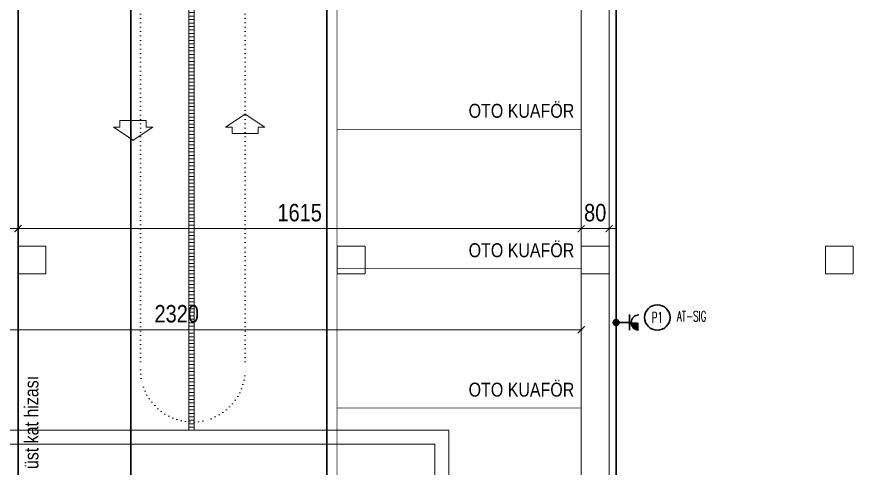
# Model space of a CAD drawing. Header units: metres. Extents: x -13194 to 152406, y -14653 to 29421.
# Drawn here: x 7521 to 9920, y 242 to 1538 of the extents above; entities that cross this region are included whole.
import ezdxf
from ezdxf.enums import TextEntityAlignment as Align

# ---------------------------------------------------------------- set-up
doc = ezdxf.new("R2010")
doc.units = ezdxf.units.M
doc.header["$LTSCALE"] = 100
doc.header["$MEASUREMENT"] = 0
doc.linetypes.add('DOT2', pattern=[0.125, 0, -0.125])
doc.linetypes.add('HIDDEN', pattern=[0.375, 0.25, -0.125])
doc.layers.get('0').update_dxf_attribs({"color": 9, "lineweight": 9})
for name, color, linetype, lineweight in [('00', 9, 'Continuous', 9), ('01', 9, 'Continuous', 9), ('06D', 9, 'Continuous', 9), ('20', 9, 'DOT2', 9), ('21', 9, 'Continuous', 9), ('25', 9, 'Continuous', 9), ('E-ETANŞ PRİZ', 7, 'Continuous', 30), ('E-KABLO', 7, 'Continuous', 30), ('E-LINYE', 7, 'Continuous', 30)]:
    doc.layers.add(name, color=color, linetype=linetype, lineweight=lineweight)
doc.styles.add('E-YAZI', font='txttw.shx')
doc.styles.add('MuuM_TEXT-STANDART', font='ARIALN.TTF')
doc.dimstyles.new('MuuM_DIM200', dxfattribs={"dimscale": 20, "dimtxt": 2, "dimasz": 1, "dimexe": 1, "dimexo": 1, "dimgap": 1, "dimtad": 1, "dimdec": 1, "dimrnd": 0.5, "dimdsep": 46, "dimtxsty": 'MuuM_TEXT-STANDART', "dimblk": 'ARCHTICK', "dimcen": 0, "dimdle": 0.15, "dimclrd": 256, "dimclre": 256, "dimclrt": 256, "dimadec": 0, "dimazin": 0, "dimtfac": 5, "dimtdec": 1, "dimtix": 1, "dimtmove": 2, "dimatfit": 3, "dimldrblk": 'DOT', "dimfxl": 3, "dimfxlon": 1, "dimtolj": 1, "dimlwd": -1, "dimlwe": -1, "dimarcsym": 0})

# ---------------------------------------------------------------- blocks, each defined once
blk = doc.blocks.new('100_ETANŞ PRİZ')
at = {"layer": 'E-ETANŞ PRİZ', "color": 4}
for p, q in [((-1.22, 2.14), (1.28, 2.14)), ((0, 2.4), (0, 0))]:
    blk.add_line(p, q, dxfattribs=at)
at = {"layer": 'E-ETANŞ PRİZ', "color": 4, "const_width": 1.2}
blk.add_lwpolyline([(0.01, 3, -0.414214), (-0.6, 3.59)], format="xyb", dxfattribs=at)
at = {"layer": 'E-ETANŞ PRİZ', "color": 4}
blk.add_arc((0, 3.6), 1.2, 180.7551, 0.7551, dxfattribs=at)
blk = doc.blocks.new('p-kolon_80x80')
blk.add_lwpolyline([(-40, -40), (40, -40), (40, 40), (-40, 40)], close=True)
blk = doc.blocks.new('2.bod.sitatik')
at = {"layer": '01'}
for p in [(7565, -7790), (8480, -7790), (9180, -7790), (9880, -7790)]:
    blk.add_blockref('p-kolon_80x80', p, dxfattribs=at)
blk = doc.blocks.new('p-ızgara')
at = {"layer": '06D'}
h = blk.add_hatch(dxfattribs=at)
h.set_pattern_fill('_USER', color=252, scale=10, angle=180, style=0, pattern_type=0)
h.set_pattern_definition([(180, (20, -8630), (-1e-15, -10), [])])
h.paths.add_polyline_path([(8015, -4975), (8015, -8278.5), (8030, -8278.5), (8030, -4975)])
blk.add_lwpolyline([(8015, -4975), (8015, -8278.5), (8030, -8278.5), (8030, -4975)], close=True, dxfattribs=at)
blk = doc.blocks.new('_ArchTick')
at = {"color": 0, "linetype": 'ByBlock', "const_width": 0.15}
blk.add_lwpolyline([(-0.5, -0.5), (0.5, 0.5)], dxfattribs=at)
blk = doc.blocks.new('*D460')
at = {"layer": '25', "transparency": 16777216}
for p, q in [((6817, -32380.8), (7528, -32380.8)), ((6820, -32440.8), (6820, -32360.8)), ((7525, -32440.8), (7525, -32360.8))]:
    blk.add_line(p, q, dxfattribs=at)
at = {"layer": '25', "transparency": 16777216, "xscale": 20, "yscale": 20, "zscale": 20, "rotation": 180}
blk.add_blockref('_ArchTick', (6820, -32380.8), dxfattribs=at)
at = {"layer": '25', "transparency": 16777216, "xscale": 20, "yscale": 20, "zscale": 20}
blk.add_blockref('_ArchTick', (7525, -32380.8), dxfattribs=at)
at = {"layer": '25', "transparency": 16777216, "insert": (7172.5, -32335.2), "char_height": 50, "attachment_point": 5, "style": 'MuuM_TEXT-STANDART'}
blk.add_mtext('\\A1;705', dxfattribs=at)
blk = doc.blocks.new('_Dot')
at = {"color": 0, "linetype": 'ByBlock', "lineweight": -2}
blk.add_line((-0.5, 0), (-1, 0), dxfattribs=at)
at = {"color": 0, "linetype": 'ByBlock', "const_width": 0.5}
blk.add_lwpolyline([(-0.25, 0, 1), (0.25, 0, 1)], format="xyb", close=True, dxfattribs=at)
blk = doc.blocks.new('*D461')
at = {"layer": '25', "transparency": 16777216}
for p, q in [((7522, -32380.8), (9143, -32380.8)), ((7525, -32440.8), (7525, -32360.8)), ((9140, -32440.8), (9140, -32360.8))]:
    blk.add_line(p, q, dxfattribs=at)
at = {"layer": '25', "transparency": 16777216, "xscale": 20, "yscale": 20, "zscale": 20, "rotation": 180}
blk.add_blockref('_ArchTick', (7525, -32380.8), dxfattribs=at)
at = {"layer": '25', "transparency": 16777216, "xscale": 20, "yscale": 20, "zscale": 20}
blk.add_blockref('_ArchTick', (9140, -32380.8), dxfattribs=at)
at = {"layer": '25', "transparency": 16777216, "insert": (8332.5, -32335.2), "char_height": 50, "attachment_point": 5, "style": 'MuuM_TEXT-STANDART'}
blk.add_mtext('\\A1;1615', dxfattribs=at)
blk = doc.blocks.new('*D462')
at = {"layer": '25', "transparency": 16777216}
for p, q in [((9140, -32380.8), (9120, -32380.8)), ((9140, -32440.8), (9140, -32360.8)), ((9140, -32380.8), (9220, -32380.8)), ((9220, -32410.8), (9220, -32360.8)), ((9220, -32380.8), (9240, -32380.8))]:
    blk.add_line(p, q, dxfattribs=at)
at = {"layer": '25', "transparency": 16777216, "xscale": 20, "yscale": 20, "zscale": 20}
blk.add_blockref('_ArchTick', (9140, -32380.8), dxfattribs=at)
at = {"layer": '25', "transparency": 16777216, "xscale": 20, "yscale": 20, "zscale": 20, "rotation": 180}
blk.add_blockref('_ArchTick', (9220, -32380.8), dxfattribs=at)
at = {"layer": '25', "transparency": 16777216, "insert": (9180, -32335.2), "char_height": 50, "attachment_point": 5, "style": 'MuuM_TEXT-STANDART'}
blk.add_mtext('\\A1;80', dxfattribs=at)
blk = doc.blocks.new('*D465')
at = {"layer": '25', "transparency": 16777216}
for p, q in [((9140, -32610.8), (9140, -32690.8)), ((6817, -32670.8), (9143, -32670.8)), ((6820, -32730.8), (6820, -32650.8))]:
    blk.add_line(p, q, dxfattribs=at)
at = {"layer": '25', "transparency": 16777216, "xscale": 20, "yscale": 20, "zscale": 20, "rotation": 180}
blk.add_blockref('_ArchTick', (6820, -32670.8), dxfattribs=at)
at = {"layer": '25', "transparency": 16777216, "xscale": 20, "yscale": 20, "zscale": 20}
blk.add_blockref('_ArchTick', (9140, -32670.8), dxfattribs=at)
at = {"layer": '25', "transparency": 16777216, "insert": (7980, -32625.3), "char_height": 50, "attachment_point": 5, "style": 'MuuM_TEXT-STANDART'}
blk.add_mtext('\\A1;2320', dxfattribs=at)
blk = doc.blocks.new('p-işyeri')
at = {"color": 0, "const_width": 2}
blk.add_lwpolyline([(200, 0), (200, 700), (-200, 700), (-200, 0)], close=True, dxfattribs=at)
blk = doc.blocks.new('0_arrow1')
at = {"linetype": 'ByBlock', "lineweight": -2}
blk.add_lwpolyline([(15, -22.5), (-15, -22.5), (-15, -15), (-22.5, -15), (0, 0), (22.5, -15), (15, -15)], close=True, dxfattribs=at)
blk.add_point((0, 0))
blk = doc.blocks.new('2.bod.Mimari')
at = {"layer": '00'}
for points in [[(9220, -7750), (9220, -7030), (9140, -7030), (9140, -7750)], [(9220, -8550), (9220, -7830), (9140, -7830), (9140, -8550)]]:
    blk.add_lwpolyline(points, close=True, dxfattribs=at)
at = {"layer": '06D', "linetype": 'DOT2'}
for points in [[(7876.12, -4350), (7876.12, -7755), (7876.12, -8105)], [(8176.12, -4350), (8176.12, -7755), (8176.12, -8105)]]:
    blk.add_lwpolyline(points, dxfattribs=at)
blk.add_lwpolyline([(7876.12, -8105, 1), (8176.12, -8105, 1)], format="xyb", dxfattribs=at)
at = {"layer": '06D'}
blk.add_lwpolyline([(1942.5, -8278.51), (8760, -8278.51), (8760, -8733.51), (8720, -8733.51), (8720, -8318.51), (1942.5, -8318.51), (1942.5, -8278.51)], dxfattribs=at)
at = {"layer": '20', "const_width": 5}
blk.add_lwpolyline([(7525, -8550), (7525, -4630)], dxfattribs=at)
at = {"layer": '06D'}
blk.add_blockref('p-ızgara', (0, 0), dxfattribs=at)
at = {"layer": '06D', "color": 89, "linetype": 'HIDDEN', "true_color": 0x2e4d23, "rotation": 90}
for p in [(9140, -7215), (9140, -7615), (9140, -8015), (9140, -8415)]:
    blk.add_blockref('p-işyeri', p, dxfattribs=at)
at = {"layer": '06D', "xscale": -2.5, "yscale": 2.5, "zscale": 2.5}
blk.add_blockref('0_arrow1', (8176.12, -7371.25), dxfattribs=at)
at = {"layer": '06D', "xscale": 2.5, "yscale": 2.5, "zscale": 2.5, "rotation": 180}
blk.add_blockref('0_arrow1', (7854.87, -7446.25), dxfattribs=at)
at = {"layer": '21', "style": 'MuuM_TEXT-STANDART'}
for p in [(8817.08, -7393.96), (8817.08, -7793.96), (8817.08, -8193.96)]:
    blk.add_text('OTO KUAFÖR', height=40, dxfattribs=at).set_placement(p, align=Align.BOTTOM_LEFT)
blk.add_text('üst kat hizası', height=40, rotation=90, dxfattribs=at).set_placement((7583.38, -8389.95))
at = {"layer": '25'}
for base, p1, p2, picture, middle in [((7525, -7699.98), (6820, -7959.4), (7525, -7889.37), '*D460', (7172.5, -7654.45)), ((9140, -7699.98), (7525, -7959.4), (9140, -7830), '*D461', (8332.5, -7654.45)), ((9220, -7699.98), (9140, -7830), (9220, -7750), '*D462', (9180, -7654.45)), ((9140, -7990), (6820, -8249.42), (9140, -7830), '*D465', (7980, -7944.47))]:
    dim = blk.add_linear_dim(base=base, p1=p1, p2=p2, dimstyle='MuuM_DIM200', override={"dimtxt": 2.5}, dxfattribs=at)
    dim.commit()
    dim.dimension.update_dxf_attribs({"geometry": picture, "text_midpoint": middle, "insert": (0, 24680.79)})

msp = doc.modelspace()

# ---------------------------------------------------------------- linework, layer by layer
at = {"layer": 'E-KABLO', "color": 6}
for p, q in [((9240, 100), (9240, 2435)), ((8410, 1980), (8410, 135))]:
    msp.add_line(p, q, dxfattribs=at)
at = {"layer": 'E-KABLO', "color": 4}
msp.add_line((7848.3, 196.6), (7848.3, 2184), dxfattribs=at)
at = {"layer": 'E-KABLO', "color": 4, "const_width": 10.5}
msp.add_lwpolyline([(9234.7, 660.6, 1), (9245.2, 660.6, 1)], format="xyb", close=True, dxfattribs=at)
at = {"layer": 'E-LINYE', "color": 7, "linetype": 'Continuous'}
msp.add_circle((9358.1, 675), 36.4, dxfattribs=at)

# ---------------------------------------------------------------- block references
for name in ['2.bod.sitatik', '2.bod.Mimari']:
    msp.add_blockref(name, (0, 8630))
at = {"layer": 'E-ETANŞ PRİZ', "xscale": -18, "yscale": 18, "zscale": 18, "rotation": 270}
msp.add_blockref('100_ETANŞ PRİZ', (9240, 660.6), dxfattribs=at)

# ---------------------------------------------------------------- texts
at = {"layer": 'E-LINYE', "color": 3, "linetype": 'Continuous', "style": 'E-YAZI', "width": 0.6}
for s, p in [('P1', (9358.1, 675)), ('AT-SIG', (9456.6, 678.6))]:
    msp.add_text(s, height=30, dxfattribs=at).set_placement(p, align=Align.MIDDLE_CENTER)

doc.saveas('drawing.dxf')
